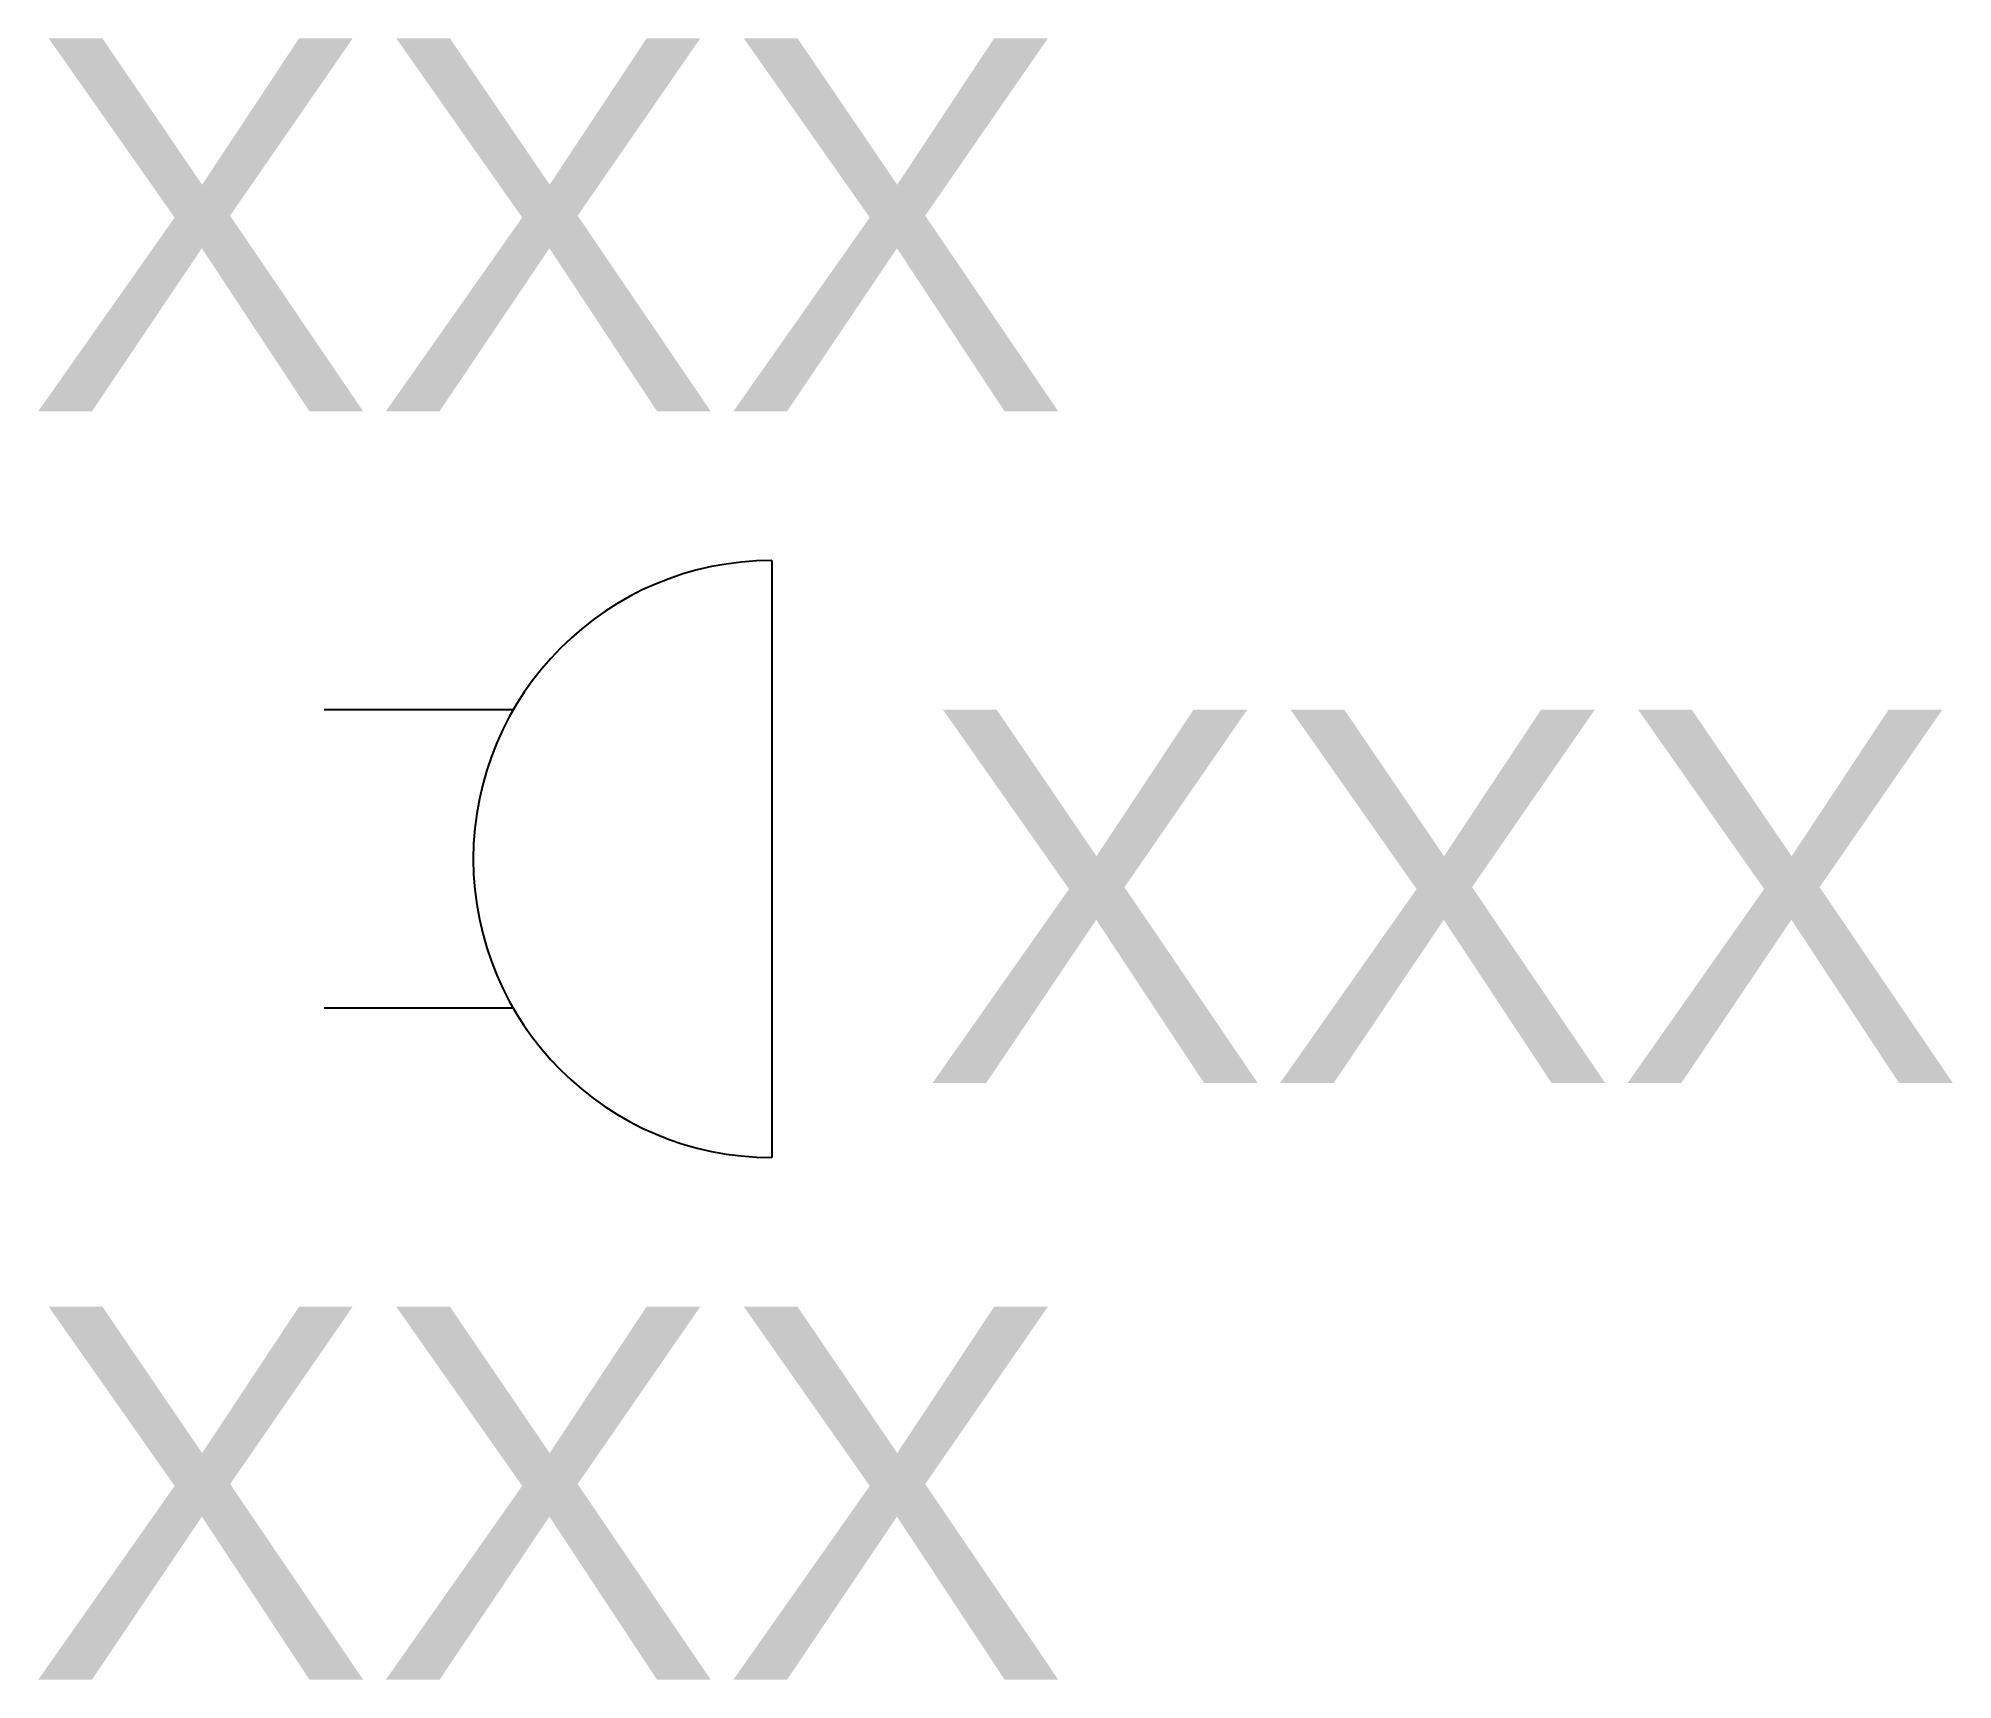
# Model space of a CAD drawing. Header units: millimetres. Extents: x 3366 to 3494, y 1171 to 1281.
import ezdxf
from ezdxf.enums import TextEntityAlignment as Align

# ---------------------------------------------------------------- set-up
doc = ezdxf.new("R2010")
doc.units = ezdxf.units.MM
doc.styles.get("Standard").update_dxf_attribs({"font": 'arial.ttf'})

# ---------------------------------------------------------------- blocks, each defined once
blk = doc.blocks.new('081010--')
at = {"transparency": 33554687}
for p, q in [((1, 2), (1, -2)), ((-0.732, 1), (-2, 1)), ((-0.732, -1), (-2, -1))]:
    blk.add_line(p, q, dxfattribs=at)
blk.add_arc((1, 0), 2, 90, 270, dxfattribs=at)
for tag, p in [('TYPE', (-0.5, 3)), ('KRING', (-0.5, -5.5))]:
    blk.add_attdef(tag, text='', height=2.5, dxfattribs=at).set_placement(p, align=Align.CENTER)
blk.add_attdef('KODE', (2, -1.5), '', height=2.5, dxfattribs=at)

msp = doc.modelspace()

# ---------------------------------------------------------------- block references
at = {"transparency": 33554687, "xscale": 10, "yscale": 10, "zscale": 10}
msp.add_blockref('081010--', (3404.8, 1226.45), dxfattribs=at).add_auto_attribs({'TYPE': 'XXX', 'KRING': 'XXX', 'KODE': 'XXX'})

doc.saveas('drawing.dxf')
